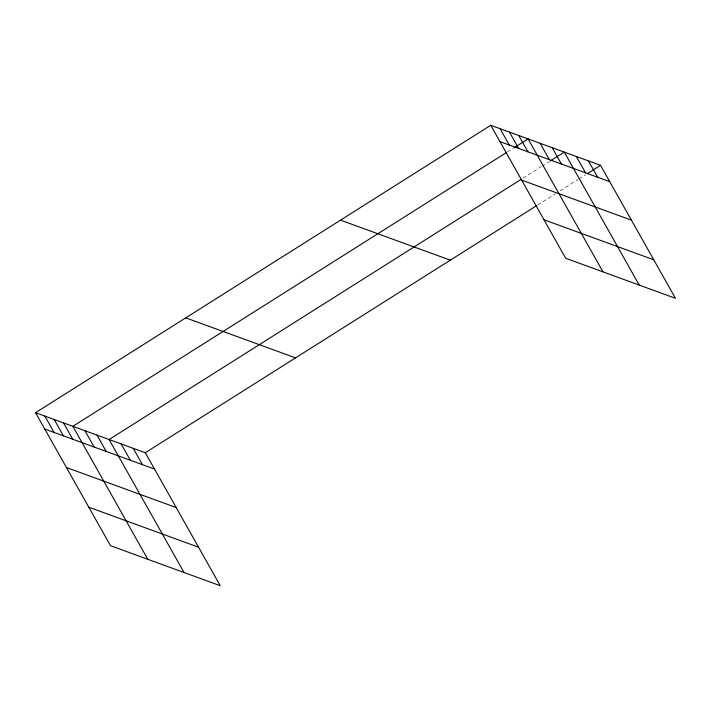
<?xml version="1.0" encoding="UTF-8"?>
<svg xmlns="http://www.w3.org/2000/svg" width="711" height="711" viewBox="0 0 711 711"><rect width="100%" height="100%" fill="white"/><g stroke="black" fill="none" stroke-linecap="round" stroke-linejoin="round"><path stroke-width="0.53" stroke-dasharray="3.56 2.67" d="M507.423 151.941L513.058 148.386M522.985 178.194L540.831 166.925M541.764 166.338L549.274 161.593M537.614 205.035L555.451 193.774M560.152 190.806L577.99 179.545M578.923 178.95L585.5 174.799"/><path stroke-width="1.07" d="M35.55 412.7L145.311 452.729L220.241 585.713L110.481 545.684L35.55 412.7L490.759 125.287L600.519 165.316L675.45 298.3L565.689 258.271L490.759 125.287M506.481 152.536L72.869 426.316L147.799 559.29M513.991 147.79L528.077 138.903L603.008 271.878M521.11 179.376L109.094 439.522L184.025 572.506M550.216 160.997L564.294 152.11L639.225 285.084M145.311 452.729L536.681 205.63M587.375 173.617L600.519 165.316M499.957 141.622L609.718 181.652M521.652 180.114L631.412 220.143M543.995 219.77L653.756 259.799M340.542 220.134L450.303 260.164M185.767 317.861L295.536 357.882M44.749 429.035L154.518 469.064M66.443 467.527L176.204 507.556M88.786 507.192L198.556 547.221M588.45 160.917L597.649 177.243M576.372 156.509L585.571 172.844M552.225 147.701L561.423 164.037M540.147 143.302L549.354 159.628M518.746 135.499L527.944 151.825M509.414 132.095L518.621 148.421M500.091 128.691L509.289 145.026M133.241 448.33L142.44 464.656M121.163 443.922L130.371 460.257M97.016 435.123L106.223 451.449M84.947 430.715L94.145 447.05M63.537 422.912L72.744 439.238M54.214 419.508L63.412 435.843M44.882 416.104L54.08 432.439"/></g></svg>
